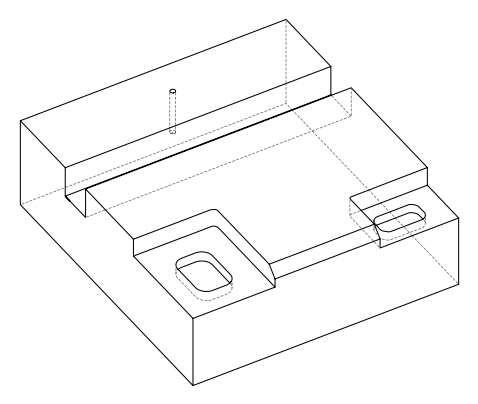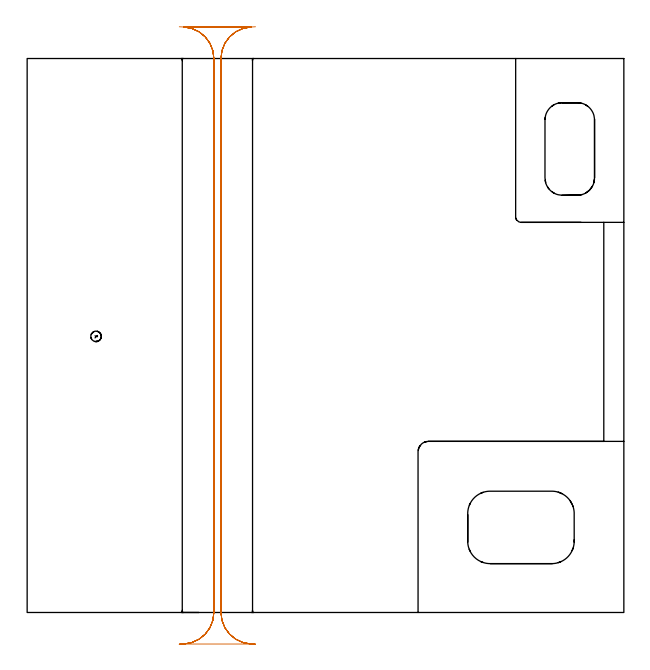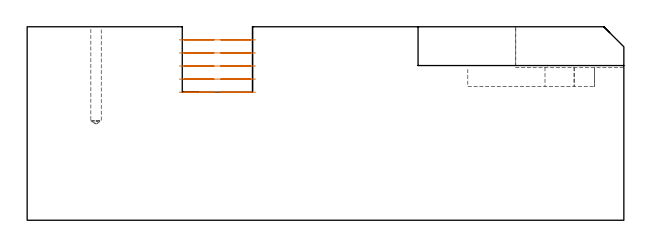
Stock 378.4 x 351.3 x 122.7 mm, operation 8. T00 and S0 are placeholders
(PLAN: 8 operations, 7 tool changes, 123 min)
(1 SPOT_DRILL | STEP1POCKET | NXT0321_9005460120000 | 0.03 min | 0 mm3)
(2 DRILL_BLIND_HOLE_INTO_CENTER | STEP1POCKET | UGT0301_462 | 0.26 min | 2109 mm3)
(3 AREA_MILL | FG_CHAMFER_SURFACE | UGT0205_001 | 5.79 min | 12287 mm3)
(4 MILL_CORNER_NOTCH_RECTANGULAR | CORNER_NOTCH_RECTANGULAR | NXT0201_011 | Follow Part, ap 3, ae 75% | 35.04 min | 347567 mm3)
(5 MILL_CORNER_NOTCH_RECTANGULAR_1 | CORNER_NOTCH_RECTANGULAR_1 | NXT0201_008 | Follow Part, ap 1.5, ae 75% | 70.97 min | 184009 mm3)
(6 MILL_RECTANGULAR_POCKET | POCKET_RECTANGULAR_STRAIGHT | UGT0201_006 | Follow Part, ap 7, ae 75% | 1.14 min | 38929 mm3)
(7 MILL_RECTANGULAR_POCKET_1 | POCKET_RECTANGULAR_STRAIGHT_1 | UGT0201_104 | Follow Part, ap 5, ae 75% | 0.97 min | 20877 mm3)
(8 MILL_RECTANGULAR_SLOT | SLOT_RECTANGULAR | UGT0201_019 | Follow Part, ap 10, ae 75% | 8.85 min | 648797 mm3)
(TOOL NXT0321_9005460120000 | NC Spot Drill, 142deg, 12mm, Carbide, Uncoated | D12 PA142 FL30 Z2)
(TOOL UGT0301_462 | Carbide Drill 6.7 mm | D6.7 PA118 FL63 Z2)
(TOOL UGT0205_001 | Chamfer Mill 20 x 3 x 45 deg. | D20 FL50 Z2)
(TOOL NXT0201_011 | ENDMILL 12mm [2P460-1200-NA 1630] | D12 FL38 Z6)
(TOOL NXT0201_008 | ENDMILL 6mm [2P460-0600-NA 1630] | D6 FL26 Z6)
(TOOL UGT0201_006 | End Mill 28 mm | D28 FL25 Z2)
(TOOL UGT0201_104 | End Mill 20 mm | D20 FL22 Z2)
(TOOL UGT0201_019 | End mill 40 mm | D40 FL63 Z6)
(OP 8 MILL_RECTANGULAR_SLOT)
G17 G21 G94 G90
T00 M6
G54
G17 G0 G90 X96.5 Y371.434 S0 M3
G43 Z132.7 H0
Z114.4
G94 G1 X99.495 Y371.27 F250.
G2 X118.4 Y351.3 R20. F500.
G1 Y0.
G2 X99.495 Y-19.97 R20.
G1 Y-20.
X141.805
Y-19.97
G2 X122.9 Y0. R20.
G1 Y351.3
G2 X141.805 Y371.27 R20.
G1 X144.8 Y371.434 F250.
G0 Z132.7
Y-20.134
Z106.1
G1 X141.805 Y-19.97
G2 X122.9 Y0. R20. F500.
G1 Y351.3
G2 X141.805 Y371.27 R20.
G1 Y371.3
X99.495
Y371.27
G2 X118.4 Y351.3 R20.
G1 Y0.
G2 X99.495 Y-19.97 R20.
G1 X96.5 Y-20.134 F250.
G0 X144.8 Z97.8
G1 X141.805 Y-19.97
G2 X122.9 Y0. R20. F500.
G1 Y351.3
G2 X141.805 Y371.27 R20.
G1 Y371.3
X99.495
Y371.27
G2 X118.4 Y351.3 R20.
G1 Y0.
G2 X99.495 Y-19.97 R20.
G1 X96.5 Y-20.134 F250.
G0 X144.8 Z89.5
G1 X141.805 Y-19.97
G2 X122.9 Y0. R20. F500.
G1 Y351.3
G2 X141.805 Y371.27 R20.
G1 Y371.3
X99.495
Y371.27
G2 X118.4 Y351.3 R20.
G1 Y0.
G2 X99.495 Y-19.97 R20.
G1 X96.5 Y-20.134 F250.
G0 X144.8 Z81.2
G1 X141.805 Y-19.97
G2 X122.9 Y0. R20. F500.
G1 Y351.3
G2 X141.805 Y371.27 R20.
G1 Y371.3
X99.495
Y371.27
G2 X118.4 Y351.3 R20.
G1 Y0.
G2 X99.495 Y-19.97 R20.
G1 X96.5 Y-20.134 F250.
G0 Z132.7
M5
M2
